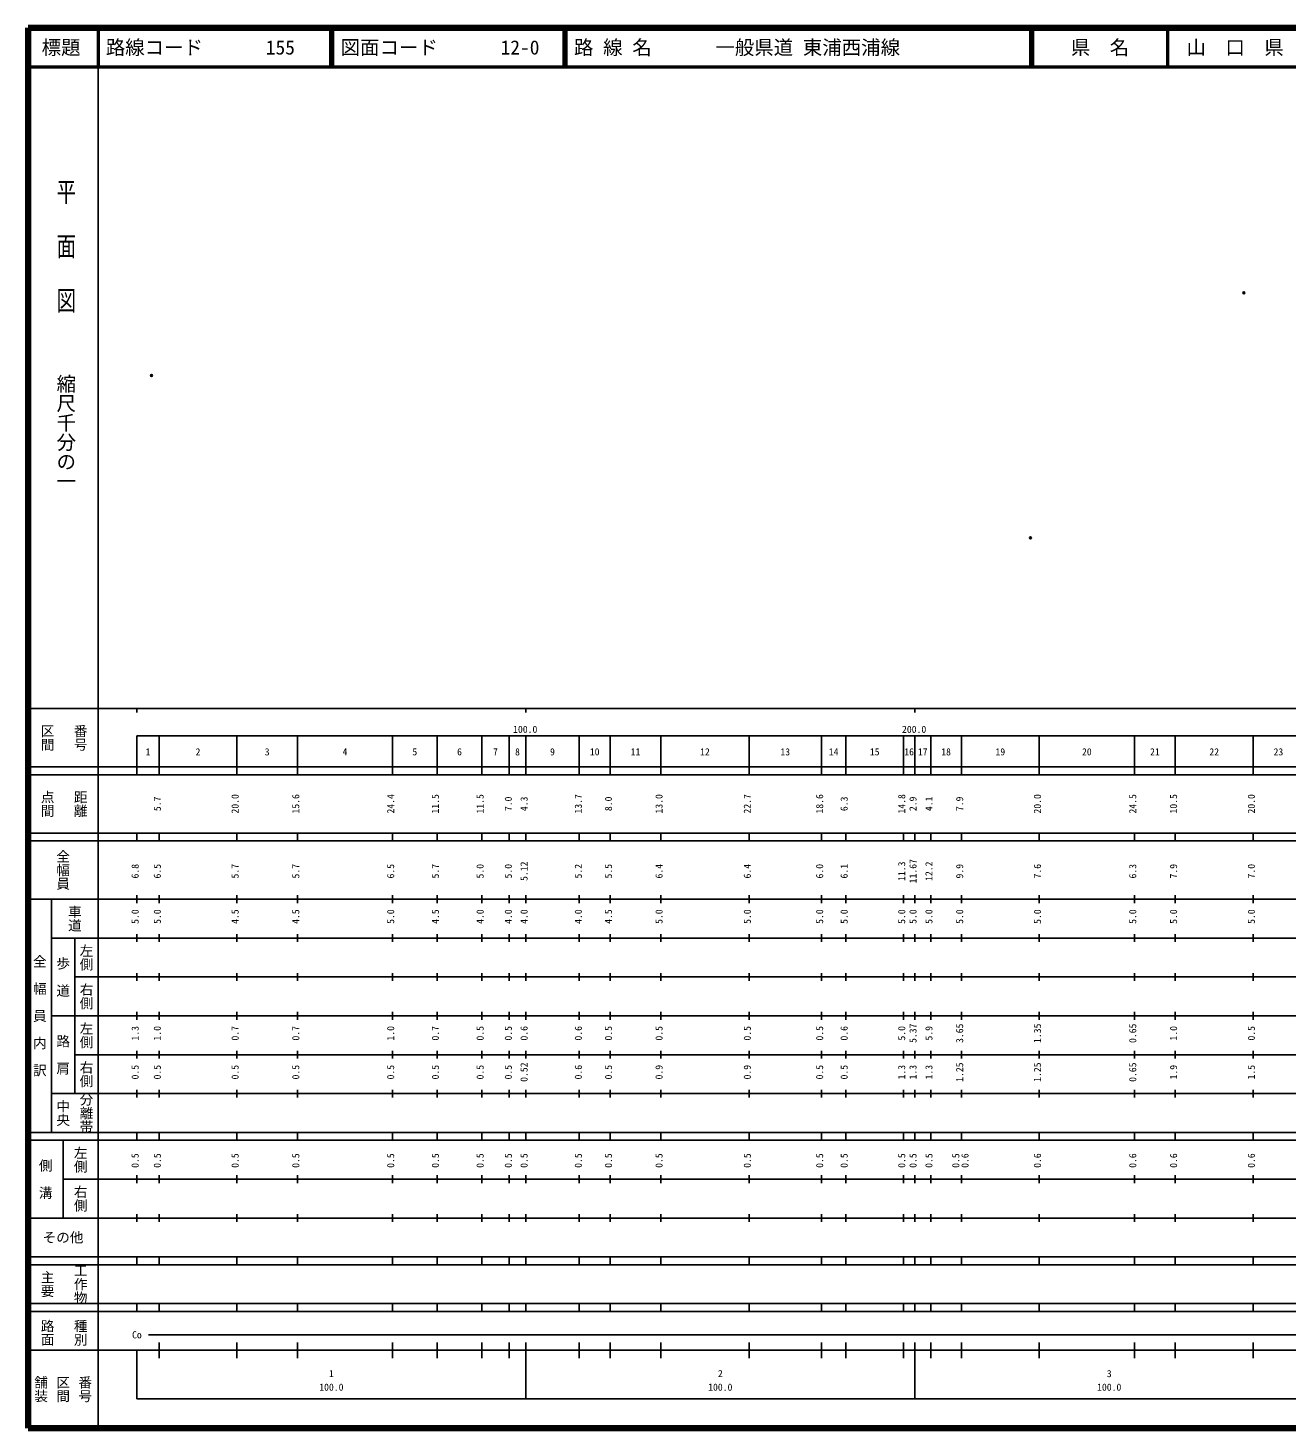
# Model space of a CAD drawing. Units: millimetres on the paper. Extents: x 40 to 680, y 20 to 380.
# Drawn here: x 40 to 363.7, y 20 to 380 of the extents above; entities that cross this region are included whole.
import ezdxf
from ezdxf.enums import TextEntityAlignment as Align

# ---------------------------------------------------------------- set-up
doc = ezdxf.new("R2010")
doc.units = ezdxf.units.MM
doc.header["$PDMODE"] = 32
doc.header["$PDSIZE"] = 0.5
doc.layers.add('M-OTRS', color=6, linetype='Continuous')
doc.layers.add('M-TTL-TXT', color=7, linetype='Continuous')
for name, color, linetype, lineweight in [('M-TTL', 2, 'Continuous', 140), ('M-TTL-BAND', 7, 'Continuous', 25), ('M-TTL-LINE', 7, 'Continuous', 50)]:
    doc.layers.add(name, color=color, linetype=linetype, lineweight=lineweight)
doc.styles.add('@ＭＳ ゴシック', font='')
doc.styles.add('ＭＳ ゴシック', font='')
doc.styles.get('@ＭＳ ゴシック').set_extended_font_data('@MS Gothic')
doc.styles.get('ＭＳ ゴシック').set_extended_font_data('MS Gothic')

msp = doc.modelspace()

# ---------------------------------------------------------------- linework, layer by layer
at = {"layer": 'M-OTRS'}
for p in [(352.637, 311.922), (71.75, 290.637), (297.739, 248.893)]:
    msp.add_point(p, dxfattribs=at)
at = {"layer": 'M-TTL'}
for p, q in [((40, 380), (40, 20)), ((680, 380), (40, 380)), ((40, 20), (680, 20))]:
    msp.add_line(p, q, dxfattribs=at)
at = {"layer": 'M-TTL-BAND'}
for p, q in [((58, 370), (58, 20)), ((40, 205), (579, 205)), ((68, 205), (68, 204)), ((168, 205), (168, 204)), ((268, 205), (268, 204)), ((68, 198), (579, 198)), ((68, 198), (68, 188)), ((73.7, 188), (73.7, 198)), ((93.7, 188), (93.7, 198)), ((109.3, 188), (109.3, 198)), ((133.7, 188), (133.7, 198)), ((145.2, 188), (145.2, 198)), ((156.7, 188), (156.7, 198)), ((163.7, 188), (163.7, 198)), ((168, 188), (168, 198)), ((181.7, 188), (181.7, 198)), ((189.7, 188), (189.7, 198)), ((202.7, 188), (202.7, 198)), ((225.4, 188), (225.4, 198)), ((244, 188), (244, 198)), ((250.3, 188), (250.3, 198)), ((265.1, 188), (265.1, 198)), ((268, 188), (268, 198)), ((272.1, 188), (272.1, 198)), ((280, 188), (280, 198)), ((300, 188), (300, 198)), ((324.5, 188), (324.5, 198)), ((335, 188), (335, 198)), ((355, 188), (355, 198)), ((40, 190), (579, 190)), ((40, 188), (579, 188)), ((40, 173), (579, 173)), ((68, 171), (68, 173)), ((73.7, 171), (73.7, 173)), ((93.7, 171), (93.7, 173)), ((109.3, 171), (109.3, 173)), ((133.7, 171), (133.7, 173)), ((145.2, 171), (145.2, 173)), ((156.7, 171), (156.7, 173)), ((163.7, 171), (163.7, 173)), ((168, 171), (168, 173)), ((181.7, 171), (181.7, 173)), ((189.7, 171), (189.7, 173)), ((202.7, 171), (202.7, 173)), ((225.4, 171), (225.4, 173)), ((244, 171), (244, 173)), ((250.3, 171), (250.3, 173)), ((265.1, 171), (265.1, 173)), ((268, 171), (268, 173)), ((272.1, 171), (272.1, 173)), ((280, 171), (280, 173)), ((300, 171), (300, 173)), ((324.5, 171), (324.5, 173)), ((335, 171), (335, 173)), ((355, 171), (355, 173)), ((40, 171), (579, 171)), ((40, 156), (579, 156)), ((46, 96), (46, 156)), ((68, 155), (68, 157)), ((73.7, 155), (73.7, 157)), ((93.7, 155), (93.7, 157)), ((109.3, 155), (109.3, 157)), ((133.7, 155), (133.7, 157)), ((145.2, 155), (145.2, 157)), ((156.7, 155), (156.7, 157)), ((163.7, 155), (163.7, 157)), ((168, 155), (168, 157)), ((181.7, 155), (181.7, 157)), ((189.7, 155), (189.7, 157)), ((202.7, 155), (202.7, 157)), ((225.4, 155), (225.4, 157)), ((244, 155), (244, 157)), ((250.3, 155), (250.3, 157)), ((265.1, 155), (265.1, 157)), ((268, 155), (268, 157)), ((272.1, 155), (272.1, 157)), ((280, 155), (280, 157)), ((300, 155), (300, 157)), ((324.5, 155), (324.5, 157)), ((335, 155), (335, 157)), ((355, 155), (355, 157)), ((46, 146), (579, 146)), ((52, 146), (52, 106)), ((68, 145), (68, 147)), ((73.7, 145), (73.7, 147)), ((93.7, 145), (93.7, 147)), ((109.3, 145), (109.3, 147)), ((133.7, 145), (133.7, 147)), ((145.2, 145), (145.2, 147)), ((156.7, 145), (156.7, 147)), ((163.7, 145), (163.7, 147)), ((168, 145), (168, 147)), ((181.7, 145), (181.7, 147)), ((189.7, 145), (189.7, 147)), ((202.7, 145), (202.7, 147)), ((225.4, 145), (225.4, 147)), ((244, 145), (244, 147)), ((250.3, 145), (250.3, 147)), ((265.1, 145), (265.1, 147)), ((268, 145), (268, 147)), ((272.1, 145), (272.1, 147)), ((280, 145), (280, 147)), ((300, 145), (300, 147)), ((324.5, 145), (324.5, 147)), ((335, 145), (335, 147)), ((355, 145), (355, 147)), ((68, 135), (68, 137)), ((73.7, 135), (73.7, 137)), ((93.7, 135), (93.7, 137)), ((109.3, 135), (109.3, 137)), ((133.7, 135), (133.7, 137)), ((145.2, 135), (145.2, 137)), ((156.7, 135), (156.7, 137)), ((163.7, 135), (163.7, 137)), ((168, 135), (168, 137)), ((181.7, 135), (181.7, 137)), ((189.7, 135), (189.7, 137)), ((202.7, 135), (202.7, 137)), ((225.4, 135), (225.4, 137)), ((244, 135), (244, 137)), ((250.3, 135), (250.3, 137)), ((265.1, 135), (265.1, 137)), ((268, 135), (268, 137)), ((272.1, 135), (272.1, 137)), ((280, 135), (280, 137)), ((300, 135), (300, 137)), ((324.5, 135), (324.5, 137)), ((335, 135), (335, 137)), ((355, 135), (355, 137)), ((52, 136), (579, 136)), ((46, 126), (579, 126)), ((68, 125), (68, 127)), ((73.7, 125), (73.7, 127)), ((93.7, 125), (93.7, 127)), ((109.3, 125), (109.3, 127)), ((133.7, 125), (133.7, 127)), ((145.2, 125), (145.2, 127)), ((156.7, 125), (156.7, 127)), ((163.7, 125), (163.7, 127)), ((168, 125), (168, 127)), ((181.7, 125), (181.7, 127)), ((189.7, 125), (189.7, 127)), ((202.7, 125), (202.7, 127)), ((225.4, 125), (225.4, 127)), ((244, 125), (244, 127)), ((250.3, 125), (250.3, 127)), ((265.1, 125), (265.1, 127)), ((268, 125), (268, 127)), ((272.1, 125), (272.1, 127)), ((280, 125), (280, 127)), ((300, 125), (300, 127)), ((324.5, 125), (324.5, 127)), ((335, 125), (335, 127)), ((355, 125), (355, 127)), ((52, 116), (579, 116)), ((68, 115), (68, 117)), ((73.7, 115), (73.7, 117)), ((93.7, 115), (93.7, 117)), ((109.3, 115), (109.3, 117)), ((133.7, 115), (133.7, 117)), ((145.2, 115), (145.2, 117)), ((156.7, 115), (156.7, 117)), ((163.7, 115), (163.7, 117)), ((168, 115), (168, 117)), ((181.7, 115), (181.7, 117)), ((189.7, 115), (189.7, 117)), ((202.7, 115), (202.7, 117)), ((225.4, 115), (225.4, 117)), ((244, 115), (244, 117)), ((250.3, 115), (250.3, 117)), ((265.1, 115), (265.1, 117)), ((268, 115), (268, 117)), ((272.1, 115), (272.1, 117)), ((280, 115), (280, 117)), ((300, 115), (300, 117)), ((324.5, 115), (324.5, 117)), ((335, 115), (335, 117)), ((355, 115), (355, 117)), ((46, 106), (579, 106)), ((68, 105), (68, 107)), ((73.7, 105), (73.7, 107)), ((93.7, 105), (93.7, 107)), ((109.3, 105), (109.3, 107)), ((133.7, 105), (133.7, 107)), ((145.2, 105), (145.2, 107)), ((156.7, 105), (156.7, 107)), ((163.7, 105), (163.7, 107)), ((168, 105), (168, 107)), ((181.7, 105), (181.7, 107)), ((189.7, 105), (189.7, 107)), ((202.7, 105), (202.7, 107)), ((225.4, 105), (225.4, 107)), ((244, 105), (244, 107)), ((250.3, 105), (250.3, 107)), ((265.1, 105), (265.1, 107)), ((268, 105), (268, 107)), ((272.1, 105), (272.1, 107)), ((280, 105), (280, 107)), ((300, 105), (300, 107)), ((324.5, 105), (324.5, 107)), ((335, 105), (335, 107)), ((355, 105), (355, 107)), ((40, 96), (579, 96)), ((40, 94), (579, 94)), ((49, 94), (49, 74)), ((68, 94), (68, 96)), ((73.7, 94), (73.7, 96)), ((93.7, 94), (93.7, 96)), ((109.3, 94), (109.3, 96)), ((133.7, 94), (133.7, 96)), ((145.2, 94), (145.2, 96)), ((156.7, 94), (156.7, 96)), ((163.7, 94), (163.7, 96)), ((168, 94), (168, 96)), ((181.7, 94), (181.7, 96)), ((189.7, 94), (189.7, 96)), ((202.7, 94), (202.7, 96)), ((225.4, 94), (225.4, 96)), ((244, 94), (244, 96)), ((250.3, 94), (250.3, 96)), ((265.1, 94), (265.1, 96)), ((268, 94), (268, 96)), ((272.1, 94), (272.1, 96)), ((280, 94), (280, 96)), ((300, 94), (300, 96)), ((324.5, 94), (324.5, 96)), ((335, 94), (335, 96)), ((355, 94), (355, 96)), ((49, 84), (579, 84)), ((68, 83), (68, 85)), ((73.7, 83), (73.7, 85)), ((93.7, 83), (93.7, 85)), ((109.3, 83), (109.3, 85)), ((133.7, 83), (133.7, 85)), ((145.2, 83), (145.2, 85)), ((156.7, 83), (156.7, 85)), ((163.7, 83), (163.7, 85)), ((168, 83), (168, 85)), ((181.7, 83), (181.7, 85)), ((189.7, 83), (189.7, 85)), ((202.7, 83), (202.7, 85)), ((225.4, 83), (225.4, 85)), ((244, 83), (244, 85)), ((250.3, 83), (250.3, 85)), ((265.1, 83), (265.1, 85)), ((268, 83), (268, 85)), ((272.1, 83), (272.1, 85)), ((280, 83), (280, 85)), ((300, 83), (300, 85)), ((324.5, 83), (324.5, 85)), ((335, 83), (335, 85)), ((355, 83), (355, 85)), ((40, 74), (579, 74)), ((68, 73), (68, 75)), ((73.7, 73), (73.7, 75)), ((93.7, 73), (93.7, 75)), ((109.3, 73), (109.3, 75)), ((133.7, 73), (133.7, 75)), ((145.2, 73), (145.2, 75)), ((156.7, 73), (156.7, 75)), ((163.7, 73), (163.7, 75)), ((168, 73), (168, 75)), ((181.7, 73), (181.7, 75)), ((189.7, 73), (189.7, 75)), ((202.7, 73), (202.7, 75)), ((225.4, 73), (225.4, 75)), ((244, 73), (244, 75)), ((250.3, 73), (250.3, 75)), ((265.1, 73), (265.1, 75)), ((268, 73), (268, 75)), ((272.1, 73), (272.1, 75)), ((280, 73), (280, 75)), ((300, 73), (300, 75)), ((324.5, 73), (324.5, 75)), ((335, 73), (335, 75)), ((355, 73), (355, 75)), ((40, 64), (579, 64)), ((40, 62), (579, 62)), ((68, 62), (68, 64)), ((73.7, 62), (73.7, 64)), ((93.7, 62), (93.7, 64)), ((109.3, 62), (109.3, 64)), ((133.7, 62), (133.7, 64)), ((145.2, 62), (145.2, 64)), ((156.7, 62), (156.7, 64)), ((163.7, 62), (163.7, 64)), ((168, 62), (168, 64)), ((181.7, 62), (181.7, 64)), ((189.7, 62), (189.7, 64)), ((202.7, 62), (202.7, 64)), ((225.4, 62), (225.4, 64)), ((244, 62), (244, 64)), ((250.3, 62), (250.3, 64)), ((265.1, 62), (265.1, 64)), ((268, 62), (268, 64)), ((272.1, 62), (272.1, 64)), ((280, 62), (280, 64)), ((300, 62), (300, 64)), ((324.5, 62), (324.5, 64)), ((335, 62), (335, 64)), ((355, 62), (355, 64)), ((40, 52), (579, 52)), ((68, 50), (68, 52)), ((73.7, 50), (73.7, 52)), ((93.7, 50), (93.7, 52)), ((109.3, 50), (109.3, 52)), ((133.7, 50), (133.7, 52)), ((145.2, 50), (145.2, 52)), ((156.7, 50), (156.7, 52)), ((163.7, 50), (163.7, 52)), ((168, 50), (168, 52)), ((181.7, 50), (181.7, 52)), ((189.7, 50), (189.7, 52)), ((202.7, 50), (202.7, 52)), ((225.4, 50), (225.4, 52)), ((244, 50), (244, 52)), ((250.3, 50), (250.3, 52)), ((265.1, 50), (265.1, 52)), ((268, 50), (268, 52)), ((272.1, 50), (272.1, 52)), ((280, 50), (280, 52)), ((300, 50), (300, 52)), ((324.5, 50), (324.5, 52)), ((335, 50), (335, 52)), ((355, 50), (355, 52)), ((40, 50), (579, 50)), ((71, 44), (565, 44)), ((40, 40), (579, 40)), ((68, 40), (68, 27.5)), ((73.7, 38), (73.7, 42)), ((93.7, 38), (93.7, 42)), ((109.3, 38), (109.3, 42)), ((133.7, 38), (133.7, 42)), ((145.2, 38), (145.2, 42)), ((156.7, 38), (156.7, 42)), ((163.7, 38), (163.7, 42)), ((168, 27.5), (168, 42)), ((181.7, 38), (181.7, 42)), ((189.7, 38), (189.7, 42)), ((202.7, 38), (202.7, 42)), ((225.4, 38), (225.4, 42)), ((244, 38), (244, 42)), ((250.3, 38), (250.3, 42)), ((265.1, 38), (265.1, 42)), ((268, 27.5), (268, 42)), ((272.1, 38), (272.1, 42)), ((280, 38), (280, 42)), ((300, 38), (300, 42)), ((324.5, 38), (324.5, 42)), ((335, 38), (335, 42)), ((355, 38), (355, 42)), ((68, 27.5), (579, 27.5))]:
    msp.add_line(p, q, dxfattribs=at)
at = {"layer": 'M-TTL-LINE'}
for p, q in [((58, 380), (58, 370)), ((117.75, 380), (117.75, 370)), ((118.25, 380), (118.25, 370)), ((177.75, 380), (177.75, 370)), ((178.25, 380), (178.25, 370)), ((297.75, 380), (297.75, 370)), ((298.25, 380), (298.25, 370)), ((333, 380), (333, 370)), ((40, 370), (680, 370))]:
    msp.add_line(p, q, dxfattribs=at)

# ---------------------------------------------------------------- texts
at = {"layer": 'M-TTL-BAND', "style": '@ＭＳ ゴシック', "width": 1.4}
msp.add_text('平  面  図', height=3.666, rotation=270, dxfattribs=at).set_placement((49.777, 306.475), align=Align.MIDDLE_RIGHT)
at = {"layer": 'M-TTL-BAND', "style": '@ＭＳ ゴシック'}
msp.add_text('縮尺千分の一', height=3.666, rotation=270, dxfattribs=at).set_placement((49.777, 261.03), align=Align.MIDDLE_RIGHT)
for s, p in [('区間', (45, 197.5)), ('番号', (53.5, 197.5)), ('点間', (45, 180.5)), ('距離', (53.5, 180.5)), ('全幅員', (49, 163.5)), ('車道', (52, 151)), ('左側', (55, 141)), ('全\u3000幅\u3000員\u3000内\u3000訳', (43, 126)), ('歩\u3000道', (49, 136)), ('右側', (55, 131)), ('左側', (55, 121)), ('路\u3000肩', (49, 116)), ('右側', (55, 111)), ('分離帯', (55, 101)), ('中央', (49, 101)), ('左側', (53.5, 89)), ('側\u3000溝', (44.5, 84)), ('右側', (53.5, 79)), ('工作物', (53.5, 57)), ('主要', (45, 57)), ('路面', (45, 44.5)), ('種別', (53.5, 44.5)), ('舗装', (43.333, 30)), ('区間', (49, 30)), ('番号', (54.667, 30))]:
    msp.add_text(s, height=2.566, rotation=270, dxfattribs=at).set_placement(p, align=Align.MIDDLE_CENTER)
at = {"layer": 'M-TTL-BAND', "style": 'ＭＳ ゴシック'}
for s, p in [('100.0', (167.844, 198.195)), ('200.0', (267.844, 198.195)), ('1', (70.85, 192.405)), ('2', (83.7, 192.405)), ('3', (101.5, 192.405)), ('4', (121.5, 192.405)), ('5', (139.45, 192.405)), ('6', (150.95, 192.405)), ('7', (160.2, 192.405)), ('8', (165.85, 192.405)), ('9', (174.85, 192.405)), ('10', (185.7, 192.405)), ('11', (196.2, 192.405)), ('12', (214.05, 192.405)), ('13', (234.7, 192.405)), ('14', (247.15, 192.405)), ('15', (257.7, 192.405)), ('16', (266.55, 192.405)), ('17', (270.05, 192.405)), ('18', (276.05, 192.405)), ('19', (290, 192.405)), ('20', (312.25, 192.405)), ('21', (329.75, 192.405)), ('22', (345, 192.405)), ('23', (361.5, 192.405)), ('Co', (68, 42.5)), ('1', (118, 32.523)), ('2', (218, 32.523)), ('3', (318, 32.523)), ('100.0', (118, 29.033)), ('100.0', (218, 29.033)), ('100.0', (318, 29.033))]:
    msp.add_text(s, height=1.833, dxfattribs=at).set_placement(p, align=Align.BOTTOM_CENTER)
for s, p in [('5.7', (74.7, 180.5)), ('20.0', (94.7, 180.5)), ('15.6', (110.3, 180.5)), ('24.4', (134.7, 180.5)), ('11.5', (146.2, 180.5)), ('11.5', (157.7, 180.5)), ('7.0', (164.95, 180.5)), ('4.3', (169, 180.5)), ('13.7', (182.95, 180.5)), ('8.0', (190.7, 180.5)), ('13.0', (203.7, 180.5)), ('22.7', (226.4, 180.5)), ('18.6', (245, 180.5)), ('6.3', (251.3, 180.5)), ('14.8', (266.1, 180.5)), ('2.9', (269, 180.5)), ('4.1', (273.1, 180.5)), ('7.9', (281, 180.5)), ('20.0', (301, 180.5)), ('24.5', (325.5, 180.5)), ('10.5', (336, 180.5)), ('20.0', (356, 180.5)), ('11.67', (269, 163.174)), ('6.8', (69, 163.174)), ('6.5', (74.7, 163.174)), ('5.7', (94.7, 163.174)), ('5.7', (110.3, 163.174)), ('6.5', (134.7, 163.174)), ('5.7', (146.2, 163.174)), ('5.0', (157.7, 163.174)), ('5.0', (164.95, 163.174)), ('5.12', (169, 163.174)), ('5.2', (182.95, 163.174)), ('5.5', (190.7, 163.174)), ('6.4', (203.7, 163.174)), ('6.4', (226.4, 163.174)), ('6.0', (245, 163.174)), ('6.1', (251.3, 163.174)), ('11.3', (266.1, 163.174)), ('12.2', (273.1, 163.174)), ('9.9', (281, 163.174)), ('7.6', (301, 163.174)), ('6.3', (325.5, 163.174)), ('7.9', (336, 163.174)), ('7.0', (356, 163.174)), ('5.0', (69, 151.5)), ('5.0', (74.7, 151.5)), ('4.5', (94.7, 151.5)), ('4.5', (110.3, 151.5)), ('5.0', (134.7, 151.5)), ('4.5', (146.2, 151.5)), ('4.0', (157.7, 151.5)), ('4.0', (164.95, 151.5)), ('4.0', (169, 151.5)), ('4.0', (182.95, 151.5)), ('4.5', (190.7, 151.5)), ('5.0', (203.7, 151.5)), ('5.0', (226.4, 151.5)), ('5.0', (245, 151.5)), ('5.0', (251.3, 151.5)), ('5.0', (266.1, 151.5)), ('5.0', (269, 151.5)), ('5.0', (273.1, 151.5)), ('5.0', (281, 151.5)), ('5.0', (301, 151.5)), ('5.0', (325.5, 151.5)), ('5.0', (336, 151.5)), ('5.0', (356, 151.5)), ('1.3', (69, 121.5)), ('1.0', (74.7, 121.5)), ('0.7', (94.7, 121.5)), ('0.7', (110.3, 121.5)), ('1.0', (134.7, 121.5)), ('0.7', (146.2, 121.5)), ('0.5', (157.7, 121.5)), ('0.5', (164.95, 121.5)), ('0.6', (169, 121.5)), ('0.6', (182.95, 121.5)), ('0.5', (190.7, 121.5)), ('0.5', (203.7, 121.5)), ('0.5', (226.4, 121.5)), ('0.5', (245, 121.5)), ('0.6', (251.3, 121.5)), ('5.0', (266.1, 121.5)), ('5.37', (269, 121.5)), ('5.9', (273.1, 121.5)), ('3.65', (281, 121.5)), ('1.35', (301, 121.5)), ('0.65', (325.5, 121.5)), ('1.0', (336, 121.5)), ('0.5', (356, 121.5)), ('0.5', (69, 111.5)), ('0.5', (74.7, 111.5)), ('0.5', (94.7, 111.5)), ('0.5', (110.3, 111.5)), ('0.5', (134.7, 111.5)), ('0.5', (146.2, 111.5)), ('0.5', (157.7, 111.5)), ('0.5', (164.95, 111.5)), ('0.52', (169, 111.5)), ('0.6', (182.95, 111.5)), ('0.5', (190.7, 111.5)), ('0.9', (203.7, 111.5)), ('0.9', (226.4, 111.5)), ('0.5', (245, 111.5)), ('0.5', (251.3, 111.5)), ('1.3', (266.1, 111.5)), ('1.3', (269, 111.5)), ('1.3', (273.1, 111.5)), ('1.25', (281, 111.5)), ('1.25', (301, 111.5)), ('0.65', (325.5, 111.5)), ('1.9', (336, 111.5)), ('1.5', (356, 111.5)), ('0.5', (69, 88.764)), ('0.5', (74.7, 88.764)), ('0.5', (94.7, 88.764)), ('0.5', (110.3, 88.764)), ('0.5', (134.7, 88.764)), ('0.5', (146.2, 88.764)), ('0.5', (157.7, 88.764)), ('0.5', (164.95, 88.764)), ('0.5', (169, 88.764)), ('0.5', (182.95, 88.764)), ('0.5', (190.7, 88.764)), ('0.5', (203.7, 88.764)), ('0.5', (226.4, 88.764)), ('0.5', (245, 88.764)), ('0.5', (251.3, 88.764)), ('0.5', (266.1, 88.764)), ('0.5', (269, 88.764)), ('0.5', (273.1, 88.764)), ('0.5', (280, 88.764)), ('0.6', (282.37, 88.764)), ('0.6', (301, 88.764)), ('0.6', (325.5, 88.764)), ('0.6', (336, 88.764)), ('0.6', (356, 88.764))]:
    msp.add_text(s, height=1.833, rotation=90, dxfattribs=at).set_placement(p, align=Align.BOTTOM_CENTER)
msp.add_text('その他', height=2.566, dxfattribs=at).set_placement((49, 69), align=Align.MIDDLE_CENTER)
at = {"layer": 'M-TTL-TXT', "style": 'ＭＳ ゴシック'}
for s, p in [('標題', (48.5, 375)), ('県\u3000名', (315.625, 375)), ('山\u3000口\u3000県', (350.375, 375))]:
    msp.add_text(s, height=3.666, dxfattribs=at).set_placement(p, align=Align.MIDDLE_CENTER)
for s, p in [('路線コード', (60, 375)), ('155', (101.142, 375)), ('図面コード', (120.38, 375)), ('12-0', (161.521, 375)), ('路 線 名', (180.38, 375)), ('一般県道 東浦西浦線', (216.734, 375))]:
    msp.add_text(s, height=3.666, dxfattribs=at).set_placement(p, align=Align.MIDDLE_LEFT)

doc.saveas('drawing.dxf')
